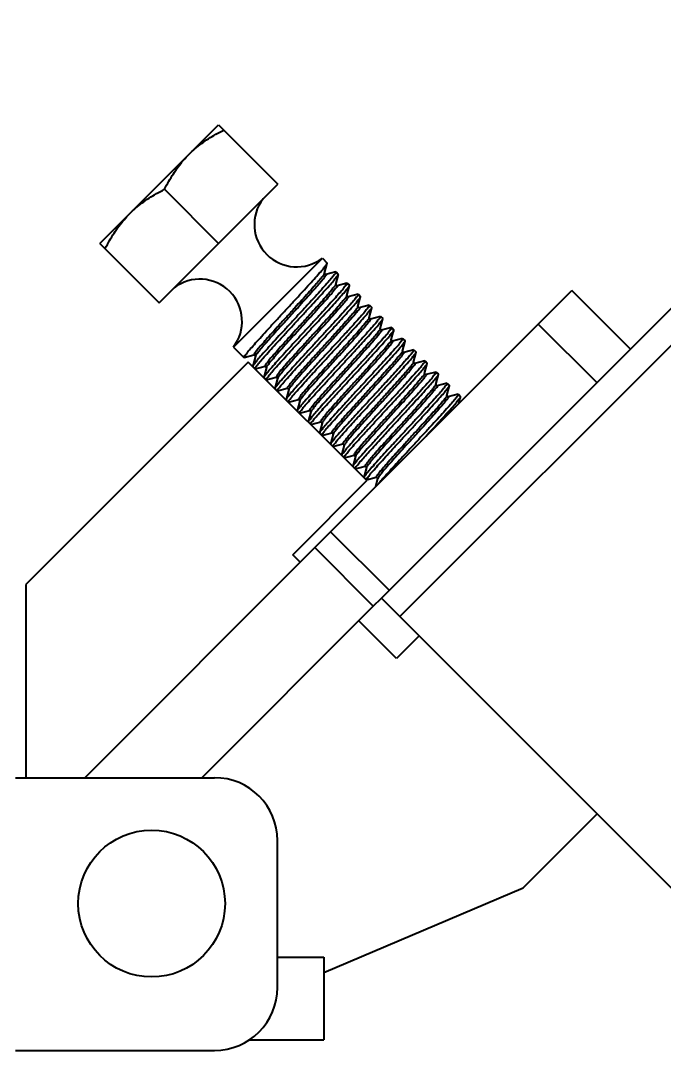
# Model space of a CAD drawing. Extents: x -452079 to 117456, y 3902 to 836955.
# Drawn here: x -256606 to -256198, y 688864 to 689517 of the extents above; entities that cross this region are included whole.
import ezdxf

# ---------------------------------------------------------------- set-up
doc = ezdxf.new("R2010")
doc.units = 0
doc.header["$LTSCALE"] = 1000
doc.header["$MEASUREMENT"] = 0
doc.layers.add('总说明', color=2, linetype='Continuous')
doc.styles.add('DIM_FONT', font='SIMPLEX', dxfattribs={"width": 0.7, "bigfont": 'GBCBIG'})
doc.dimstyles.new('DIMN150', dxfattribs={"dimscale": 1.5, "dimtxt": 300, "dimasz": 100, "dimexe": 250, "dimexo": 300, "dimgap": 150, "dimtad": 1, "dimdec": 0, "dimzin": 0, "dimdsep": 46, "dimtxsty": 'DIM_FONT', "dimblk": 'ARCHTICK', "dimcen": 0.09, "dimclrt": 7, "dimazin": 2, "dimtfac": 1, "dimtdec": 0, "dimtix": 1, "dimtmove": 2, "dimatfit": 3, "dimfxl": 0, "dimtolj": 1, "dimtzin": 0, "dimarcsym": 0})

# ---------------------------------------------------------------- blocks, each defined once
blk = doc.blocks.new('_ArchTick')
at = {"color": 0, "linetype": 'ByBlock', "const_width": 0.4}
blk.add_lwpolyline([(-0.5, -0.5), (0.5, 0.5)], dxfattribs=at)
blk = doc.blocks.new('*D323')
at = {"layer": '总说明', "color": 0, "linetype": 'Continuous', "lineweight": -2, "transparency": 16777216}
blk.add_arc((-256542.77, 688961.81), 1005.92, 45, 90, dxfattribs=at)
at = {"layer": '总说明', "color": 0, "linetype": 'Continuous', "lineweight": -2, "transparency": 16777216, "xscale": 150, "yscale": 150, "zscale": 150}
for p, rotation in [((-256542.77, 689967.73), 180.0000000000005), ((-255831.48, 689673.1), 315.0000000000401)]:
    blk.add_blockref('_ArchTick', p, dxfattribs=dict(at, rotation=rotation))
at = {"layer": '总说明', "color": 7, "linetype": 'Continuous', "transparency": 16777216, "insert": (-255985.61, 690306.9), "char_height": 450, "attachment_point": 5, "rotation": 337.5, "style": 'DIM_FONT'}
blk.add_mtext('\\A1;45°', dxfattribs=at)

msp = doc.modelspace()

# ---------------------------------------------------------------- linework, layer by layer
at = {"layer": '总说明', "color": 2, "linetype": 'Continuous'}
for p, q in [((-256377.16, 689150.92), (-253721.73, 691806.34)), ((-256365.41, 689139.17), (-253709.98, 691794.59)), ((-256165.66, 688939.42), (-256377.16, 689150.92))]:
    msp.add_line(p, q, dxfattribs=at)
at = {"layer": '总说明', "color": 5, "linetype": 'Continuous'}
for p, q in [((-256555.59, 689375.73), (-256480.39, 689450.93)), ((-256480.39, 689450.93), (-256442.79, 689413.33)), ((-256517.99, 689338.13), (-256442.79, 689413.33)), ((-256514.63, 689409.97), (-256480.39, 689375.73)), ((-256555.59, 689375.73), (-256517.99, 689338.13)), ((-256470.99, 689309.93), (-256414.59, 689366.33)), ((-256414.59, 689366.33), (-256411.52, 689363.26)), ((-256413.2, 689356.8), (-256411.51, 689363.12)), ((-256411.51, 689363.12), (-256411.52, 689363.26)), ((-256413.2, 689356.66), (-256413.58, 689356.01)), ((-256413.23, 689356.67), (-256413.2, 689356.8)), ((-256412.3, 689355.9), (-256413.2, 689356.8)), ((-256406.03, 689357.63), (-256412.32, 689355.95)), ((-256406.15, 689349.75), (-256404.46, 689356.07)), ((-256406.03, 689357.63), (-256405.88, 689357.62)), ((-256405.88, 689357.62), (-256404.47, 689356.21)), ((-256404.46, 689356.07), (-256404.47, 689356.21)), ((-256419.43, 689182.9), (-256256.45, 689345.88)), ((-256406.24, 689349.59), (-256406.21, 689349.53)), ((-256406.18, 689349.62), (-256406.15, 689349.75)), ((-256405.25, 689348.85), (-256406.15, 689349.75)), ((-256398.98, 689350.58), (-256405.27, 689348.9)), ((-256399.1, 689342.7), (-256397.41, 689349.02)), ((-256398.98, 689350.58), (-256398.83, 689350.57)), ((-256398.83, 689350.57), (-256397.42, 689349.16)), ((-256397.41, 689349.02), (-256397.42, 689349.16)), ((-256219.32, 689308.75), (-256256.45, 689345.88)), ((-256399.15, 689342.58), (-256399.38, 689342.07)), ((-256399.13, 689342.57), (-256399.1, 689342.7)), ((-256398.2, 689341.8), (-256399.1, 689342.7)), ((-256391.93, 689343.53), (-256398.22, 689341.85)), ((-256392.05, 689335.65), (-256390.36, 689341.97)), ((-256391.93, 689343.53), (-256391.78, 689343.52)), ((-256391.78, 689343.52), (-256390.37, 689342.11)), ((-256390.36, 689341.97), (-256390.37, 689342.11)), ((-256392.08, 689335.52), (-256392.05, 689335.65)), ((-256391.15, 689334.75), (-256392.05, 689335.65)), ((-256384.88, 689336.48), (-256391.17, 689334.8)), ((-256385, 689328.6), (-256383.31, 689334.92)), ((-256384.88, 689336.48), (-256384.73, 689336.47)), ((-256384.73, 689336.47), (-256383.32, 689335.06)), ((-256383.31, 689334.92), (-256383.32, 689335.06)), ((-256385.08, 689328.48), (-256385.19, 689328.11)), ((-256385.03, 689328.47), (-256385, 689328.6)), ((-256384.1, 689327.7), (-256385, 689328.6)), ((-256377.83, 689329.43), (-256384.12, 689327.75)), ((-256377.95, 689321.55), (-256376.26, 689327.87)), ((-256377.83, 689329.43), (-256377.68, 689329.42)), ((-256377.68, 689329.42), (-256376.27, 689328.01)), ((-256376.26, 689327.87), (-256376.27, 689328.01)), ((-256377.98, 689321.42), (-256377.95, 689321.55)), ((-256377.05, 689320.65), (-256377.95, 689321.55)), ((-256370.78, 689322.38), (-256377.07, 689320.7)), ((-256370.9, 689314.5), (-256369.21, 689320.82)), ((-256370.78, 689322.38), (-256370.63, 689322.37)), ((-256370.63, 689322.37), (-256369.22, 689320.96)), ((-256369.21, 689320.82), (-256369.22, 689320.96)), ((-256277.77, 689324.56), (-256240.64, 689287.44)), ((-256371.01, 689314.37), (-256371.03, 689314.14)), ((-256370.93, 689314.37), (-256370.9, 689314.5)), ((-256370, 689313.6), (-256370.9, 689314.5)), ((-256363.73, 689315.33), (-256370.02, 689313.65)), ((-256363.85, 689307.45), (-256362.16, 689313.77)), ((-256363.73, 689315.33), (-256363.58, 689315.32)), ((-256363.58, 689315.32), (-256362.17, 689313.91)), ((-256362.16, 689313.77), (-256362.17, 689313.91)), ((-256470.99, 689309.93), (-256464.4, 689303.34)), ((-256363.83, 689307.31), (-256364.26, 689306.61)), ((-256363.88, 689307.32), (-256363.85, 689307.45)), ((-256362.95, 689306.55), (-256363.85, 689307.45)), ((-256356.68, 689308.28), (-256362.97, 689306.6)), ((-256356.8, 689300.4), (-256355.11, 689306.72)), ((-256356.68, 689308.28), (-256356.53, 689308.27)), ((-256356.53, 689308.27), (-256355.12, 689306.86)), ((-256355.11, 689306.72), (-256355.12, 689306.86)), ((-256461.59, 689300.53), (-256602.59, 689159.54)), ((-256464.25, 689303.33), (-256464.4, 689303.34)), ((-256464.25, 689303.33), (-256457.96, 689305)), ((-256386.4, 689225.34), (-256461.59, 689300.53)), ((-256457.08, 689304.16), (-256458.77, 689297.84)), ((-256457.98, 689305.06), (-256457.08, 689304.16)), ((-256457.05, 689304.29), (-256457.08, 689304.16)), ((-256456.97, 689304.49), (-256456.97, 689304.29)), ((-256356.9, 689300.25), (-256356.87, 689300.15)), ((-256356.83, 689300.27), (-256356.8, 689300.4)), ((-256355.9, 689299.5), (-256356.8, 689300.4)), ((-256349.63, 689301.23), (-256355.92, 689299.56)), ((-256349.75, 689293.35), (-256348.06, 689299.67)), ((-256349.63, 689301.23), (-256349.48, 689301.22)), ((-256349.48, 689301.22), (-256348.07, 689299.81)), ((-256348.06, 689299.67), (-256348.07, 689299.81)), ((-256457.2, 689296.28), (-256450.91, 689297.95)), ((-256450.03, 689297.11), (-256451.72, 689290.79)), ((-256450.93, 689298.01), (-256450.03, 689297.11)), ((-256450, 689297.24), (-256450.03, 689297.11)), ((-256349.79, 689293.23), (-256350.05, 689292.68)), ((-256349.78, 689293.22), (-256349.75, 689293.35)), ((-256348.85, 689292.45), (-256349.75, 689293.35)), ((-256342.58, 689294.18), (-256348.87, 689292.51)), ((-256342.7, 689286.3), (-256341.01, 689292.62)), ((-256342.58, 689294.18), (-256342.43, 689294.17)), ((-256342.43, 689294.17), (-256341.02, 689292.76)), ((-256341.01, 689292.62), (-256341.02, 689292.76)), ((-256450.15, 689289.23), (-256443.86, 689290.9)), ((-256442.98, 689290.06), (-256444.67, 689283.74)), ((-256443.88, 689290.96), (-256442.98, 689290.06)), ((-256442.95, 689290.19), (-256442.98, 689290.06)), ((-256442.8, 689290.51), (-256442.89, 689290.18)), ((-256342.73, 689286.17), (-256342.7, 689286.3)), ((-256341.8, 689285.4), (-256342.7, 689286.3)), ((-256335.53, 689287.13), (-256341.82, 689285.46)), ((-256335.53, 689287.13), (-256335.38, 689287.12)), ((-256335.38, 689287.12), (-256333.97, 689285.71)), ((-256443.1, 689282.18), (-256436.81, 689283.85)), ((-256435.93, 689283.01), (-256437.62, 689276.69)), ((-256436.83, 689283.91), (-256435.93, 689283.01)), ((-256435.9, 689283.14), (-256435.93, 689283.01)), ((-256335.65, 689279.25), (-256333.96, 689285.57)), ((-256328.48, 689280.08), (-256334.77, 689278.41)), ((-256333.96, 689285.57), (-256333.97, 689285.71)), ((-256328.48, 689280.08), (-256328.33, 689280.07)), ((-256328.33, 689280.07), (-256326.92, 689278.66)), ((-256436.05, 689275.13), (-256429.76, 689276.8)), ((-256428.88, 689275.96), (-256430.57, 689269.64)), ((-256429.78, 689276.86), (-256428.88, 689275.96)), ((-256428.85, 689276.09), (-256428.88, 689275.96)), ((-256428.62, 689276.55), (-256428.82, 689276.08)), ((-256335.73, 689279.13), (-256335.87, 689278.73)), ((-256335.68, 689279.12), (-256335.65, 689279.25)), ((-256334.75, 689278.35), (-256335.65, 689279.25)), ((-256328.04, 689274.29), (-256326.91, 689278.52)), ((-256326.91, 689278.52), (-256326.92, 689278.66)), ((-256429, 689268.08), (-256422.71, 689269.76)), ((-256421.83, 689268.91), (-256423.52, 689262.59)), ((-256422.73, 689269.81), (-256421.83, 689268.91)), ((-256421.8, 689269.04), (-256421.83, 689268.91)), ((-256421.78, 689269.1), (-256421.75, 689269.06)), ((-256421.95, 689261.03), (-256415.66, 689262.71)), ((-256414.78, 689261.86), (-256416.47, 689255.54)), ((-256415.68, 689262.76), (-256414.78, 689261.86)), ((-256414.75, 689261.99), (-256414.78, 689261.86)), ((-256414.43, 689262.61), (-256414.76, 689261.99)), ((-256414.9, 689253.98), (-256408.61, 689255.66)), ((-256407.73, 689254.81), (-256409.42, 689248.49)), ((-256408.63, 689255.71), (-256407.73, 689254.81)), ((-256407.7, 689254.94), (-256407.73, 689254.81)), ((-256407.63, 689255.11), (-256407.62, 689254.95)), ((-256407.85, 689246.93), (-256401.56, 689248.61)), ((-256400.68, 689247.76), (-256402.37, 689241.44)), ((-256401.58, 689248.66), (-256400.68, 689247.76)), ((-256400.65, 689247.89), (-256400.68, 689247.76)), ((-256400.8, 689239.88), (-256394.51, 689241.56)), ((-256393.63, 689240.71), (-256395.32, 689234.39)), ((-256394.53, 689241.61), (-256393.63, 689240.71)), ((-256393.6, 689240.84), (-256393.63, 689240.71)), ((-256393.47, 689241.13), (-256393.53, 689240.83)), ((-256393.75, 689232.83), (-256387.46, 689234.51)), ((-256386.58, 689233.66), (-256388.27, 689227.34)), ((-256387.48, 689234.56), (-256386.58, 689233.66)), ((-256386.55, 689233.79), (-256386.58, 689233.66)), ((-256386.7, 689225.78), (-256380.41, 689227.46)), ((-256380.43, 689227.51), (-256379.53, 689226.61)), ((-256379.3, 689227.16), (-256379.46, 689226.73)), ((-256433.39, 689178.34), (-256386.4, 689225.34)), ((-256379.53, 689226.61), (-256380.92, 689221.41)), ((-256379.5, 689226.74), (-256379.53, 689226.61)), ((-256409.36, 689192.97), (-256372.24, 689155.84)), ((-256565.27, 689037.07), (-256419.43, 689182.9)), ((-256419.43, 689182.9), (-256382.3, 689145.77)), ((-256428.69, 689173.64), (-256433.39, 689178.34)), ((-256602.59, 689159.54), (-256602.59, 689037.07)), ((-256382.3, 689145.77), (-256377.16, 689150.92)), ((-256491.01, 689037.07), (-256382.3, 689145.77)), ((-256367.6, 689112.54), (-256391.57, 689136.51)), ((-256353.19, 689126.95), (-256367.6, 689112.54)), ((-256609.24, 689037.07), (-256482.95, 689037.07)), ((-256287.3, 688967.24), (-256240.39, 689014.15)), ((-256443.07, 688904.13), (-256443.07, 688997.19)), ((-256413.73, 688913.57), (-256287.3, 688967.24)), ((-256443.07, 688923.4), (-256413.73, 688923.4)), ((-256413.73, 688923.4), (-256413.73, 688870.89)), ((-256461.32, 688870.89), (-256413.73, 688870.89)), ((-256609.24, 688864.25), (-256482.95, 688864.25))]:
    msp.add_line(p, q, dxfattribs=at)
msp.add_circle((-256522.83, 688957.31), 46.53, dxfattribs=at)
for centre, radius, start, end in [((-256430.88, 689387.65), 26.82, 142.62815, 307.37185), ((-256492.31, 689326.22), 26.82, 322.62815, 127.37185), ((-256482.95, 688997.19), 39.88, 0, 90), ((-256482.95, 688904.13), 39.88, 270, 0)]:
    msp.add_arc(centre, radius, start, end, dxfattribs=at)
for points, start_tangent, end_tangent in [([(-256499.19, 689432.13), (-256495.36, 689435.68), (-256491.26, 689438.96), (-256486.87, 689442), (-256482.15, 689444.85), (-256477.03, 689447.57)], (0.707107, 0.707106), (0.894427, 0.447214)), ([(-256514.63, 689409.97), (-256511.91, 689415.09), (-256509.06, 689419.81), (-256506.02, 689424.2), (-256502.74, 689428.3), (-256499.19, 689432.13)], (0.447214, 0.894427), (0.707107, 0.707107)), ([(-256536.79, 689394.53), (-256532.96, 689398.08), (-256528.86, 689401.36), (-256524.47, 689404.4), (-256519.75, 689407.25), (-256514.63, 689409.97)], (0.707107, 0.707106), (0.894427, 0.447214)), ([(-256552.23, 689372.37), (-256549.51, 689377.49), (-256546.66, 689382.21), (-256543.62, 689386.6), (-256540.34, 689390.7), (-256536.79, 689394.53)], (0.447214, 0.894427), (0.707107, 0.707107)), ([(-256437.96, 689333.3), (-256433, 689338.68), (-256428.19, 689343.89), (-256423.77, 689348.73), (-256419.83, 689353.08), (-256416.53, 689356.79), (-256413.97, 689359.77), (-256412.29, 689361.87), (-256411.54, 689363.03), (-256411.57, 689363.08)], (0.678435, 0.73466), (-0.54701, 0.837126)), ([(-256413.58, 689356.01), (-256414.87, 689354.28), (-256417.02, 689351.67), (-256419.95, 689348.29), (-256423.54, 689344.26), (-256427.62, 689339.73), (-256432.04, 689334.87), (-256436.6, 689329.86), (-256441.12, 689324.89), (-256445.42, 689320.15), (-256449.31, 689315.82), (-256452.62, 689312.05), (-256455.23, 689308.99), (-256457.02, 689306.76), (-256457.91, 689305.43), (-256457.88, 689305.09)], (-0.558946, -0.829204), (0.327323, -0.944913)), ([(-256412.31, 689355.88), (-256412.28, 689355.87), (-256412.64, 689355.07), (-256413.93, 689353.34), (-256416.08, 689350.73), (-256419.01, 689347.35), (-256422.6, 689343.32), (-256426.68, 689338.79), (-256431.1, 689333.93), (-256435.66, 689328.92), (-256440.18, 689323.95), (-256444.48, 689319.21), (-256448.37, 689314.88), (-256451.68, 689311.11), (-256454.29, 689308.05), (-256456.08, 689305.82), (-256456.97, 689304.49)], (0.964187, -0.265224), (-0.06784, -0.997696)), ([(-256405.99, 689357.52), (-256405.9, 689357.39), (-256406.65, 689356.23), (-256408.33, 689354.13), (-256410.89, 689351.15), (-256414.19, 689347.44), (-256418.13, 689343.09), (-256422.55, 689338.25), (-256427.36, 689333.04), (-256432.32, 689327.66)], (0.678071, -0.734996), (-0.678435, -0.73466)), ([(-256430.91, 689326.25), (-256425.96, 689331.61), (-256421.19, 689336.79), (-256416.75, 689341.65), (-256412.8, 689346.01), (-256409.51, 689349.71), (-256406.95, 689352.69), (-256405.27, 689354.78), (-256404.5, 689355.96), (-256404.53, 689356.03)], (0.678435, 0.73466), (-0.480478, 0.877007)), ([(-256406.21, 689349.53), (-256406.98, 689348.32), (-256408.65, 689346.2), (-256411.15, 689343.25), (-256414.38, 689339.57), (-256418.21, 689335.3), (-256422.46, 689330.61), (-256426.96, 689325.66), (-256431.53, 689320.64), (-256435.97, 689315.75), (-256440.11, 689311.16), (-256443.77, 689307.05), (-256446.8, 689303.58), (-256449.06, 689300.87), (-256450.47, 689299.02), (-256450.95, 689298.09), (-256450.91, 689298.07)], (0.339404, -0.940641), (0.973295, -0.229556)), ([(-256405.37, 689348.76), (-256405.27, 689348.59), (-256406.04, 689347.38), (-256407.71, 689345.26), (-256410.21, 689342.31), (-256413.44, 689338.63), (-256417.27, 689334.36), (-256421.52, 689329.67), (-256426.02, 689324.72), (-256430.59, 689319.7), (-256435.03, 689314.81), (-256439.17, 689310.22), (-256442.83, 689306.11), (-256445.86, 689302.64), (-256448.12, 689299.93), (-256449.53, 689298.08), (-256450.06, 689297.23)], (0.608978, -0.793187), (0.093888, -0.995583)), ([(-256398.95, 689350.48), (-256398.86, 689350.33), (-256399.63, 689349.14), (-256401.31, 689347.05), (-256403.87, 689344.07), (-256407.16, 689340.37), (-256411.11, 689336.01), (-256415.55, 689331.15), (-256420.32, 689325.97), (-256425.27, 689320.61)], (0.620064, -0.784552), (-0.678435, -0.73466)), ([(-256423.86, 689319.2), (-256418.91, 689324.56), (-256414.14, 689329.75), (-256409.66, 689334.64), (-256405.7, 689339.02), (-256402.41, 689342.72), (-256399.87, 689345.67), (-256398.2, 689347.75), (-256397.44, 689348.93), (-256397.47, 689348.98)], (0.678435, 0.73466), (-0.539935, 0.841707)), ([(-256399.38, 689342.07), (-256400.54, 689340.46), (-256402.59, 689337.97), (-256405.42, 689334.68), (-256408.93, 689330.73), (-256412.96, 689326.26), (-256417.34, 689321.43), (-256421.89, 689316.43), (-256426.43, 689311.44), (-256430.77, 689306.66), (-256434.72, 689302.26), (-256438.12, 689298.41), (-256440.83, 689295.26), (-256442.73, 689292.91), (-256443.74, 689291.45), (-256443.83, 689290.97)], (-0.477036, -0.878884), (0.209123, -0.977889)), ([(-256398.2, 689341.8), (-256398.44, 689341.13), (-256399.6, 689339.52), (-256401.65, 689337.03), (-256404.48, 689333.74), (-256407.99, 689329.79), (-256412.02, 689325.32), (-256416.4, 689320.49), (-256420.95, 689315.49), (-256425.49, 689310.5), (-256429.83, 689305.72), (-256433.78, 689301.32), (-256437.18, 689297.47), (-256439.89, 689294.32), (-256441.79, 689291.97), (-256442.8, 689290.51)], (0.563765, -0.825935), (-0.312593, -0.949887)), ([(-256391.89, 689343.42), (-256391.8, 689343.29), (-256392.56, 689342.11), (-256394.23, 689340.03), (-256396.77, 689337.08), (-256400.06, 689333.38), (-256404.02, 689329), (-256408.5, 689324.11), (-256413.27, 689318.92), (-256418.22, 689313.56)], (0.671665, -0.740855), (-0.678435, -0.73466)), ([(-256416.81, 689312.15), (-256411.87, 689317.5), (-256407.06, 689322.73), (-256402.55, 689327.65), (-256398.59, 689332.03), (-256395.32, 689335.72), (-256392.8, 689338.65), (-256391.13, 689340.73), (-256390.39, 689341.89), (-256390.41, 689341.93)], (0.678435, 0.73466), (-0.597228, 0.802072)), ([(-256464.29, 689303.44), (-256464.38, 689303.57), (-256463.63, 689304.73), (-256461.94, 689306.83), (-256459.37, 689309.82), (-256456.07, 689313.53), (-256452.15, 689317.87), (-256447.73, 689322.7), (-256442.92, 689327.92), (-256437.96, 689333.3)], (-0.675831, 0.737056), (0.678435, 0.73466)), ([(-256392.08, 689335.52), (-256392.72, 689334.43), (-256394.28, 689332.43), (-256396.68, 689329.58), (-256399.82, 689326), (-256403.57, 689321.8), (-256407.77, 689317.15), (-256412.25, 689312.22), (-256416.82, 689307.2), (-256421.3, 689302.28), (-256425.49, 689297.65), (-256429.22, 689293.47)], (0.730717, -0.68268), (-0.662888, -0.748719)), ([(-256391.22, 689334.63), (-256391.14, 689334.58), (-256391.78, 689333.49), (-256393.34, 689331.49), (-256395.74, 689328.64), (-256398.88, 689325.06), (-256402.63, 689320.86), (-256406.83, 689316.21), (-256411.31, 689311.28), (-256415.88, 689306.26), (-256420.36, 689301.34), (-256424.55, 689296.71), (-256428.28, 689292.53)], (0.870228, -0.49265), (-0.662888, -0.748719)), ([(-256384.84, 689336.36), (-256384.75, 689336.25), (-256385.49, 689335.09), (-256387.16, 689333.01), (-256389.68, 689330.08), (-256392.95, 689326.39), (-256396.91, 689322.01), (-256401.42, 689317.09), (-256406.23, 689311.86), (-256411.17, 689306.51)], (0.72202, -0.691872), (-0.678435, -0.73466)), ([(-256409.76, 689305.1), (-256404.82, 689310.45), (-256399.99, 689315.7), (-256395.47, 689320.64), (-256391.51, 689325.01), (-256388.25, 689328.69), (-256385.74, 689331.61), (-256384.07, 689333.69), (-256383.33, 689334.85), (-256383.36, 689334.88)], (0.678435, 0.73466), (-0.62331, 0.781975)), ([(-256432.32, 689327.66), (-256437.28, 689322.28), (-256442.09, 689317.06), (-256446.51, 689312.23), (-256450.43, 689307.89), (-256453.73, 689304.18), (-256456.3, 689301.19), (-256457.99, 689299.09), (-256458.74, 689297.93), (-256458.71, 689297.88)], (-0.678435, -0.73466), (0.54423, -0.838936)), ([(-256457.24, 689296.39), (-256457.33, 689296.51), (-256456.59, 689297.67), (-256454.89, 689299.79), (-256452.31, 689302.78), (-256449.03, 689306.48), (-256445.13, 689310.79), (-256440.69, 689315.64), (-256435.87, 689320.88), (-256430.91, 689326.25)], (-0.69538, 0.718643), (0.678435, 0.73466)), ([(-256385.19, 689328.11), (-256386.24, 689326.62), (-256388.17, 689324.25), (-256390.91, 689321.06), (-256394.33, 689317.19), (-256398.3, 689312.78), (-256402.64, 689307.99), (-256407.18, 689303), (-256411.74, 689298), (-256416.11, 689293.18), (-256420.12, 689288.72), (-256423.61, 689284.79), (-256426.42, 689281.53), (-256428.43, 689279.07), (-256429.56, 689277.49), (-256429.77, 689276.86)], (-0.356019, -0.934479), (0.395701, -0.91838)), ([(-256384.14, 689327.69), (-256384.25, 689327.17), (-256385.3, 689325.68), (-256387.23, 689323.31), (-256389.97, 689320.12), (-256393.39, 689316.25), (-256397.36, 689311.84), (-256401.7, 689307.05), (-256406.24, 689302.06), (-256410.8, 689297.06), (-256415.17, 689292.24), (-256419.18, 689287.78), (-256422.67, 689283.85), (-256425.48, 689280.59), (-256427.49, 689278.13), (-256428.62, 689276.55)], (0.215215, -0.976567), (-0.450529, -0.892762)), ([(-256377.78, 689329.31), (-256377.69, 689329.21), (-256378.43, 689328.06), (-256380.1, 689325.97), (-256382.61, 689323.05), (-256385.87, 689319.37), (-256389.83, 689315), (-256394.35, 689310.06), (-256399.18, 689304.81), (-256404.12, 689299.46)], (0.745127, -0.666923), (-0.678435, -0.73466)), ([(-256402.71, 689298.05), (-256397.76, 689303.42), (-256392.89, 689308.71), (-256388.36, 689313.66), (-256384.41, 689318.03), (-256381.16, 689321.68), (-256378.66, 689324.6), (-256377, 689326.68), (-256376.28, 689327.81), (-256376.3, 689327.84)], (0.678435, 0.73466), (-0.671679, 0.740842)), ([(-256425.27, 689320.61), (-256430.23, 689315.24), (-256435.05, 689310), (-256439.49, 689305.15), (-256443.39, 689300.84), (-256446.67, 689297.14), (-256449.25, 689294.15), (-256450.95, 689292.03), (-256451.69, 689290.87), (-256451.66, 689290.83)], (-0.678435, -0.73466), (0.564907, -0.825154)), ([(-256450.2, 689289.35), (-256450.29, 689289.44), (-256449.57, 689290.57), (-256447.88, 689292.69), (-256445.31, 689295.68), (-256442.03, 689299.37), (-256438.14, 689303.67), (-256433.67, 689308.56), (-256428.82, 689313.82), (-256423.86, 689319.2)], (-0.783261, 0.621693), (0.678435, 0.73466)), ([(-256377.93, 689321.46), (-256378.48, 689320.53), (-256379.92, 689318.65), (-256382.21, 689315.91), (-256385.26, 689312.41), (-256388.94, 689308.29), (-256393.09, 689303.69), (-256397.55, 689298.79), (-256402.12, 689293.77), (-256406.62, 689288.83), (-256410.85, 689284.14), (-256414.66, 689279.89), (-256417.87, 689276.24), (-256420.34, 689273.31), (-256421.99, 689271.22), (-256422.72, 689270.04), (-256422.62, 689269.91)], (0.606273, -0.795257), (0.691036, -0.72282)), ([(-256377.07, 689320.57), (-256377.03, 689320.55), (-256377.54, 689319.59), (-256378.98, 689317.71), (-256381.27, 689314.97), (-256384.32, 689311.47), (-256388, 689307.35), (-256392.15, 689302.75), (-256396.61, 689297.85), (-256401.18, 689292.83), (-256405.68, 689287.89), (-256409.91, 689283.2), (-256413.72, 689278.95), (-256416.93, 689275.3), (-256419.4, 689272.37), (-256421.05, 689270.28), (-256421.78, 689269.1)], (0.9653, -0.261145), (0.4579, -0.889004)), ([(-256370.72, 689322.26), (-256370.64, 689322.17), (-256371.36, 689321.04), (-256373.02, 689318.96), (-256375.52, 689316.04), (-256378.77, 689312.39), (-256382.72, 689308.02), (-256387.25, 689303.07), (-256392.12, 689297.78), (-256397.07, 689292.41)], (0.788288, -0.615307), (-0.678435, -0.73466)), ([(-256395.66, 689291), (-256390.7, 689296.37), (-256385.92, 689301.57), (-256381.49, 689306.41), (-256377.54, 689310.77), (-256374.26, 689314.47), (-256371.69, 689317.45), (-256369.99, 689319.58), (-256369.24, 689320.75), (-256369.26, 689320.78)], (0.678435, 0.73466), (-0.612773, 0.790259)), ([(-256418.22, 689313.56), (-256423.18, 689308.18), (-256428.03, 689302.92), (-256432.5, 689298.03), (-256436.39, 689293.73), (-256439.67, 689290.04), (-256442.24, 689287.05), (-256443.93, 689284.94), (-256444.65, 689283.8), (-256444.63, 689283.77)], (-0.678435, -0.73466), (0.665467, -0.746428)), ([(-256434.19, 689293.19), (-256430.36, 689297.42), (-256426.09, 689302.09), (-256421.52, 689307.04), (-256416.81, 689312.15)], (0.669412, 0.742891), (0.678435, 0.73466)), ([(-256371.03, 689314.14), (-256371.95, 689312.78), (-256373.76, 689310.51), (-256376.4, 689307.43), (-256379.74, 689303.64), (-256383.64, 689299.29), (-256387.95, 689294.54), (-256392.48, 689289.56), (-256397.04, 689284.56), (-256401.45, 689279.7), (-256405.52, 689275.18), (-256409.08, 689271.17), (-256411.99, 689267.82), (-256414.11, 689265.25), (-256415.37, 689263.55), (-256415.69, 689262.78), (-256415.67, 689262.77)], (-0.146821, -0.989163), (0.938077, -0.346427)), ([(-256370.09, 689313.58), (-256370.09, 689313.2), (-256371.01, 689311.84), (-256372.82, 689309.57), (-256375.46, 689306.49), (-256378.8, 689302.7), (-256382.7, 689298.35), (-256387.01, 689293.6), (-256391.54, 689288.62), (-256396.1, 689283.62), (-256400.51, 689278.76), (-256404.58, 689274.24), (-256408.14, 689270.23), (-256411.05, 689266.88), (-256413.17, 689264.31), (-256414.43, 689262.61)], (0.277812, -0.960635), (-0.53964, -0.841896)), ([(-256363.68, 689315.21), (-256363.6, 689315.11), (-256364.35, 689313.94), (-256366.05, 689311.81), (-256368.62, 689308.83), (-256371.9, 689305.13), (-256375.85, 689300.77), (-256380.28, 689295.93), (-256385.06, 689290.73), (-256390.02, 689285.36)], (0.735622, -0.677392), (-0.678435, -0.73466)), ([(-256388.61, 689283.95), (-256383.95, 689289), (-256379.42, 689293.92), (-256375.2, 689298.53), (-256371.38, 689302.74), (-256368.11, 689306.39), (-256365.46, 689309.44), (-256363.52, 689311.77), (-256362.41, 689313.28), (-256362.16, 689313.77)], (0.678435, 0.73466), (0.287226, 0.957863)), ([(-256411.17, 689306.51), (-256415.88, 689301.4), (-256420.45, 689296.45), (-256424.72, 689291.78), (-256428.55, 689287.55)], (-0.678435, -0.73466), (-0.669412, -0.742891)), ([(-256364.26, 689306.61), (-256365.58, 689304.85), (-256367.76, 689302.22), (-256370.72, 689298.82), (-256374.32, 689294.77), (-256378.42, 689290.22), (-256382.85, 689285.35), (-256387.41, 689280.34), (-256391.93, 689275.37), (-256396.21, 689270.64), (-256400.08, 689266.33), (-256403.38, 689262.58), (-256405.96, 689259.55), (-256407.72, 689257.35), (-256408.57, 689256.05), (-256408.52, 689255.75)], (-0.595315, -0.803493), (0.388709, -0.921361)), ([(-256362.96, 689306.52), (-256362.93, 689306.51), (-256363.32, 689305.67), (-256364.64, 689303.91), (-256366.82, 689301.28), (-256369.78, 689297.88), (-256373.38, 689293.83), (-256377.48, 689289.28), (-256381.91, 689284.41), (-256386.47, 689279.4), (-256390.99, 689274.43), (-256395.27, 689269.7), (-256399.14, 689265.39), (-256402.44, 689261.64), (-256405.02, 689258.61), (-256406.78, 689256.41), (-256407.63, 689255.11)], (0.972276, -0.233836), (0.023685, -0.999719)), ([(-256356.53, 689308.27), (-256356.77, 689307.64), (-256357.88, 689306.13), (-256359.82, 689303.8), (-256362.47, 689300.75), (-256365.74, 689297.1), (-256369.56, 689292.89), (-256373.78, 689288.28), (-256378.31, 689283.36), (-256382.97, 689278.31)], (0.863266, -0.504749), (-0.678435, -0.73466)), ([(-256381.56, 689276.9), (-256376.58, 689282.3), (-256371.68, 689287.62), (-256367.16, 689292.57), (-256363.22, 689296.92), (-256359.99, 689300.56), (-256357.5, 689303.46), (-256355.87, 689305.51), (-256355.14, 689306.65), (-256355.16, 689306.68)], (0.678435, 0.73466), (-0.597006, 0.802237)), ([(-256436.1, 689275.25), (-256436.18, 689275.35), (-256435.46, 689276.49), (-256433.82, 689278.53), (-256431.34, 689281.43), (-256428.1, 689285.08), (-256424.17, 689289.43), (-256419.64, 689294.38), (-256414.75, 689299.7), (-256409.76, 689305.1)], (-0.727156, 0.686472), (0.678435, 0.73466)), ([(-256404.12, 689299.46), (-256409.11, 689294.06), (-256414, 689288.74), (-256418.53, 689283.79), (-256422.46, 689279.44), (-256425.7, 689275.79), (-256428.18, 689272.89), (-256429.82, 689270.85), (-256430.54, 689269.71), (-256430.52, 689269.68)], (-0.678435, -0.73466), (0.600611, -0.799541)), ([(-256356.87, 689300.15), (-256357.67, 689298.91), (-256359.37, 689296.76), (-256361.91, 689293.78), (-256365.16, 689290.08), (-256369, 689285.8), (-256373.26, 689281.09), (-256377.77, 689276.13), (-256382.34, 689271.12), (-256386.78, 689266.23), (-256390.9, 689261.66), (-256394.54, 689257.57), (-256397.54, 689254.12), (-256399.78, 689251.44), (-256401.15, 689249.62), (-256401.6, 689248.73), (-256401.57, 689248.71)], (0.220424, -0.975404), (0.977293, -0.21189)), ([(-256356.02, 689299.43), (-256355.93, 689299.21), (-256356.73, 689297.97), (-256358.43, 689295.82), (-256360.97, 689292.84), (-256364.22, 689289.14), (-256368.06, 689284.86), (-256372.32, 689280.15), (-256376.83, 689275.19), (-256381.4, 689270.18), (-256385.84, 689265.29), (-256389.96, 689260.72), (-256393.6, 689256.63), (-256396.6, 689253.19), (-256398.84, 689250.5), (-256400.21, 689248.68)], (0.5257, -0.85067), (-0.609071, -0.793116)), ([(-256349.59, 689301.12), (-256349.5, 689301.01), (-256350.23, 689299.87), (-256351.86, 689297.82), (-256354.35, 689294.92), (-256357.58, 689291.28), (-256361.52, 689286.93), (-256366.04, 689281.98), (-256370.94, 689276.66), (-256375.92, 689271.26)], (0.723955, -0.689847), (-0.678435, -0.73466)), ([(-256374.51, 689269.85), (-256369.54, 689275.23), (-256364.68, 689280.51), (-256360.2, 689285.42), (-256356.3, 689289.73), (-256353.04, 689293.39), (-256350.53, 689296.32), (-256348.86, 689298.39), (-256348.1, 689299.57), (-256348.13, 689299.63)], (0.678435, 0.73466), (-0.488465, 0.872583)), ([(-256443.15, 689282.22), (-256443.16, 689282.55), (-256442.23, 689283.9), (-256440.38, 689286.18), (-256437.65, 689289.32), (-256434.19, 689293.19)], (-0.290534, 0.956865), (0.669412, 0.742891)), ([(-256429.22, 689293.47), (-256432.34, 689289.9), (-256434.71, 689287.08), (-256436.24, 689285.11), (-256436.84, 689284.06), (-256436.78, 689284.02)], (-0.662888, -0.748719), (0.908912, -0.416988)), ([(-256428.28, 689292.53), (-256431.4, 689288.96), (-256433.77, 689286.14), (-256435.3, 689284.17), (-256435.91, 689283.12)], (-0.662888, -0.748719), (0.766334, -0.642442)), ([(-256429.05, 689268.2), (-256429.13, 689268.3), (-256428.39, 689269.47), (-256426.67, 689271.61), (-256424.1, 689274.6), (-256420.81, 689278.3), (-256416.87, 689282.65), (-256412.44, 689287.49), (-256407.66, 689292.69), (-256402.71, 689298.05)], (-0.737043, 0.675845), (0.678435, 0.73466)), ([(-256397.07, 689292.41), (-256402.02, 689287.05), (-256406.8, 689281.85), (-256411.23, 689277.01), (-256415.17, 689272.66), (-256418.46, 689268.96), (-256421.03, 689265.97), (-256422.75, 689263.83), (-256423.49, 689262.66), (-256423.47, 689262.63)], (-0.678435, -0.73466), (0.614195, -0.789154)), ([(-256350.05, 689292.68), (-256351.25, 689291.04), (-256353.33, 689288.52), (-256356.19, 689285.21), (-256359.71, 689281.24), (-256363.75, 689276.75), (-256368.15, 689271.91), (-256372.7, 689266.9), (-256377.24, 689261.92), (-256381.56, 689257.15), (-256385.5, 689252.77), (-256388.88, 689248.94), (-256391.56, 689245.81), (-256393.44, 689243.49), (-256394.41, 689242.07), (-256394.47, 689241.62)], (-0.500986, -0.865455), (0.220556, -0.975374)), ([(-256348.85, 689292.45), (-256349.11, 689291.74), (-256350.31, 689290.1), (-256352.39, 689287.58), (-256355.25, 689284.27), (-256358.77, 689280.3), (-256362.81, 689275.81), (-256367.21, 689270.97), (-256371.76, 689265.96), (-256376.3, 689260.98), (-256380.62, 689256.21), (-256384.56, 689251.83), (-256387.94, 689248), (-256390.62, 689244.87), (-256392.5, 689242.55), (-256393.47, 689241.13)], (0.76234, -0.647177), (-0.26203, -0.96506)), ([(-256342.55, 689294.08), (-256342.46, 689293.93), (-256343.22, 689292.75), (-256344.89, 689290.68), (-256347.4, 689287.75), (-256350.66, 689284.09), (-256354.56, 689279.78), (-256359.04, 689274.87), (-256363.9, 689269.59), (-256368.87, 689264.21)], (0.627652, -0.778494), (-0.678435, -0.73466)), ([(-256367.46, 689262.8), (-256362.5, 689268.17), (-256357.67, 689273.43), (-256353.21, 689278.29), (-256349.32, 689282.6), (-256346.04, 689286.29), (-256343.46, 689289.29), (-256341.77, 689291.4), (-256341.04, 689292.55), (-256341.06, 689292.58)], (0.678435, 0.73466), (-0.612033, 0.790832)), ([(-256428.55, 689287.55), (-256432.01, 689283.68), (-256434.74, 689280.54), (-256436.59, 689278.26), (-256437.52, 689276.91), (-256437.53, 689276.7)], (-0.669412, -0.742891), (0.081048, -0.99671)), ([(-256422.01, 689261.15), (-256422.09, 689261.23), (-256421.38, 689262.36), (-256419.72, 689264.43), (-256417.22, 689267.35), (-256413.99, 689270.99), (-256410.04, 689275.36), (-256405.51, 689280.31), (-256400.63, 689285.62), (-256395.66, 689291)], (-0.805813, 0.59217), (0.678435, 0.73466)), ([(-256342.75, 689286.16), (-256342.74, 689286.15), (-256343.41, 689285.03), (-256345, 689283), (-256347.43, 689280.12), (-256350.59, 689276.51), (-256354.36, 689272.29), (-256358.58, 689267.63), (-256363.06, 689262.7), (-256367.63, 689257.68), (-256372.1, 689252.77), (-256376.28, 689248.14), (-256379.99, 689243.98), (-256383.09, 689240.44), (-256385.43, 689237.65), (-256386.92, 689235.71), (-256387.5, 689234.69), (-256387.44, 689234.66)], (0.67647, -0.73647), (0.936246, -0.351346)), ([(-256335.48, 689287.01), (-256335.4, 689286.91), (-256336.13, 689285.76), (-256337.82, 689283.65), (-256340.4, 689280.65), (-256343.68, 689276.96), (-256347.57, 689272.65), (-256352.03, 689267.79), (-256356.86, 689262.53), (-256361.82, 689257.16)], (0.736649, -0.676275), (-0.678435, -0.73466)), ([(-256390.02, 689285.36), (-256394.99, 689279.98), (-256399.87, 689274.67), (-256404.4, 689269.72), (-256408.35, 689265.35), (-256411.58, 689261.71), (-256414.08, 689258.79), (-256415.74, 689256.72), (-256416.45, 689255.59), (-256416.44, 689255.57)], (-0.678435, -0.73466), (0.691149, -0.722712)), ([(-256414.96, 689254.1), (-256415.04, 689254.19), (-256414.32, 689255.32), (-256412.66, 689257.41), (-256410.16, 689260.32), (-256406.91, 689263.97), (-256402.96, 689268.34), (-256398.43, 689273.3), (-256393.56, 689278.58), (-256388.61, 689283.95)], (-0.786939, 0.617031), (0.678435, 0.73466)), ([(-256341.89, 689285.29), (-256341.8, 689285.21), (-256342.47, 689284.09), (-256344.06, 689282.06), (-256346.49, 689279.18), (-256349.65, 689275.57), (-256353.42, 689271.35), (-256357.64, 689266.69), (-256362.12, 689261.76), (-256366.69, 689256.74), (-256371.16, 689251.83), (-256375.34, 689247.2), (-256379.05, 689243.04), (-256382.15, 689239.5), (-256384.49, 689236.71), (-256385.98, 689234.77), (-256386.57, 689233.76)], (0.81836, -0.574706), (0.779185, -0.626794)), ([(-256360.41, 689255.75), (-256355.45, 689261.12), (-256350.63, 689266.36), (-256346.2, 689271.21), (-256342.3, 689275.52), (-256339.01, 689279.22), (-256336.43, 689282.21), (-256334.74, 689284.33), (-256333.99, 689285.49), (-256334.02, 689285.53)], (0.678435, 0.73466), (-0.561064, 0.827773)), ([(-256328.44, 689279.97), (-256328.35, 689279.85), (-256329.1, 689278.69), (-256330.79, 689276.57), (-256333.37, 689273.58), (-256336.66, 689269.88), (-256340.56, 689265.57), (-256344.99, 689260.72), (-256349.81, 689255.48), (-256354.77, 689250.11)], (0.692004, -0.721893), (-0.678435, -0.73466)), ([(-256382.97, 689278.31), (-256387.92, 689272.94), (-256392.79, 689267.66), (-256397.32, 689262.7), (-256401.27, 689258.33), (-256404.52, 689254.68), (-256407.02, 689251.77), (-256408.68, 689249.68), (-256409.4, 689248.55), (-256409.38, 689248.52)], (-0.678435, -0.73466), (0.670161, -0.742216)), ([(-256407.9, 689247.05), (-256407.99, 689247.15), (-256407.25, 689248.31), (-256405.58, 689250.39), (-256403.07, 689253.31), (-256399.8, 689256.99), (-256395.84, 689261.37), (-256391.33, 689266.3), (-256386.5, 689271.55), (-256381.56, 689276.9)], (-0.743601, 0.668624), (0.678435, 0.73466)), ([(-256335.87, 689278.73), (-256336.94, 689277.21), (-256338.9, 689274.8), (-256341.66, 689271.59), (-256345.11, 689267.7), (-256349.09, 689263.27), (-256353.45, 689258.47), (-256358, 689253.47), (-256362.54, 689248.48), (-256366.91, 689243.67), (-256370.9, 689239.22), (-256374.37, 689235.31), (-256377.15, 689232.08), (-256379.14, 689229.65), (-256380.24, 689228.1), (-256380.41, 689227.51)], (-0.393621, -0.919273), (0.292598, -0.956235)), ([(-256334.78, 689278.35), (-256334.93, 689277.79), (-256336, 689276.27), (-256337.96, 689273.86), (-256340.72, 689270.65), (-256344.17, 689266.76), (-256348.15, 689262.33), (-256352.51, 689257.53), (-256357.06, 689252.53), (-256361.6, 689247.54), (-256365.97, 689242.73), (-256369.96, 689238.28), (-256373.43, 689234.37), (-256376.21, 689231.14), (-256378.2, 689228.71), (-256379.3, 689227.16)], (0.244426, -0.969668), (-0.42083, -0.90714)), ([(-256350.12, 689252.21), (-256348.4, 689254.08), (-256343.59, 689259.3), (-256339.17, 689264.13), (-256335.24, 689268.47), (-256331.95, 689272.18), (-256329.38, 689275.17), (-256327.69, 689277.27), (-256326.94, 689278.43), (-256326.97, 689278.48)], (0.67822, 0.734859), (-0.544179, 0.838969)), ([(-256375.92, 689271.26), (-256380.86, 689265.91), (-256385.69, 689260.66), (-256390.2, 689255.73), (-256394.17, 689251.35), (-256397.43, 689247.67), (-256399.94, 689244.75), (-256401.61, 689242.67), (-256402.35, 689241.51), (-256402.32, 689241.48)], (-0.678435, -0.73466), (0.621585, -0.783347)), ([(-256400.84, 689239.99), (-256400.93, 689240.11), (-256400.18, 689241.28), (-256398.51, 689243.37), (-256395.98, 689246.31), (-256392.7, 689250), (-256388.74, 689254.38), (-256384.24, 689259.29), (-256379.46, 689264.49), (-256374.51, 689269.85)], (-0.694864, 0.719141), (0.678435, 0.73466)), ([(-256368.87, 689264.21), (-256373.82, 689258.85), (-256378.6, 689253.65), (-256383.1, 689248.74), (-256387.06, 689244.36), (-256390.34, 689240.67), (-256392.87, 689237.73), (-256394.54, 689235.64), (-256395.29, 689234.48), (-256395.26, 689234.43)], (-0.678435, -0.73466), (0.566411, -0.824123)), ([(-256393.9, 689232.84), (-256393.67, 689233.45), (-256392.61, 689234.91), (-256390.73, 689237.17), (-256388.1, 689240.2), (-256384.83, 689243.86), (-256380.98, 689248.11), (-256376.7, 689252.78), (-256372.16, 689257.71), (-256367.46, 689262.8)], (-0.633772, 0.77352), (0.678435, 0.73466)), ([(-256361.82, 689257.16), (-256366.52, 689252.07), (-256371.06, 689247.14), (-256375.34, 689242.47), (-256379.19, 689238.22), (-256382.46, 689234.56), (-256385.09, 689231.53), (-256386.97, 689229.27), (-256388.03, 689227.81), (-256388.26, 689227.34)], (-0.678435, -0.73466), (-0.276253, -0.961085)), ([(-256386.73, 689225.88), (-256386.82, 689226.04), (-256386.05, 689227.22), (-256384.37, 689229.32), (-256381.81, 689232.29), (-256378.52, 689235.99), (-256374.57, 689240.35), (-256370.13, 689245.21), (-256365.36, 689250.39), (-256360.41, 689255.75)], (-0.618341, 0.78591), (0.678435, 0.73466)), ([(-256400.21, 689248.68), (-256400.71, 689247.89)], (-0.609071, -0.793116), (-0.124643, -0.992202)), ([(-256354.77, 689250.11), (-256359.72, 689244.75), (-256364.49, 689239.57), (-256368.93, 689234.71), (-256372.88, 689230.35), (-256376.17, 689226.65), (-256378.73, 689223.68), (-256378.99, 689223.3)], (-0.678435, -0.73466), (-0.56653, -0.824041))]:
    msp.add_spline(points, degree=3, dxfattribs=dict(at, start_tangent=start_tangent, end_tangent=end_tangent))

# ---------------------------------------------------------------- dimensions: what is measured, and where the dimension line sits
at = {"layer": '总说明', "linetype": 'Continuous'}
dim = msp.add_angular_dim_2l(base=(-256039.81, 689832.96), line1=((-253709.98, 691794.59), (-256379.51, 689125.07)), line2=((-256542.77, 691652.51), (-256542.77, 689525.59)), dimstyle='DIMN150', dxfattribs=at)
dim.commit()
dim.dimension.update_dxf_attribs({"geometry": '*D323', "text_midpoint": (-255985.61, 690306.9)})

doc.saveas('drawing.dxf')
